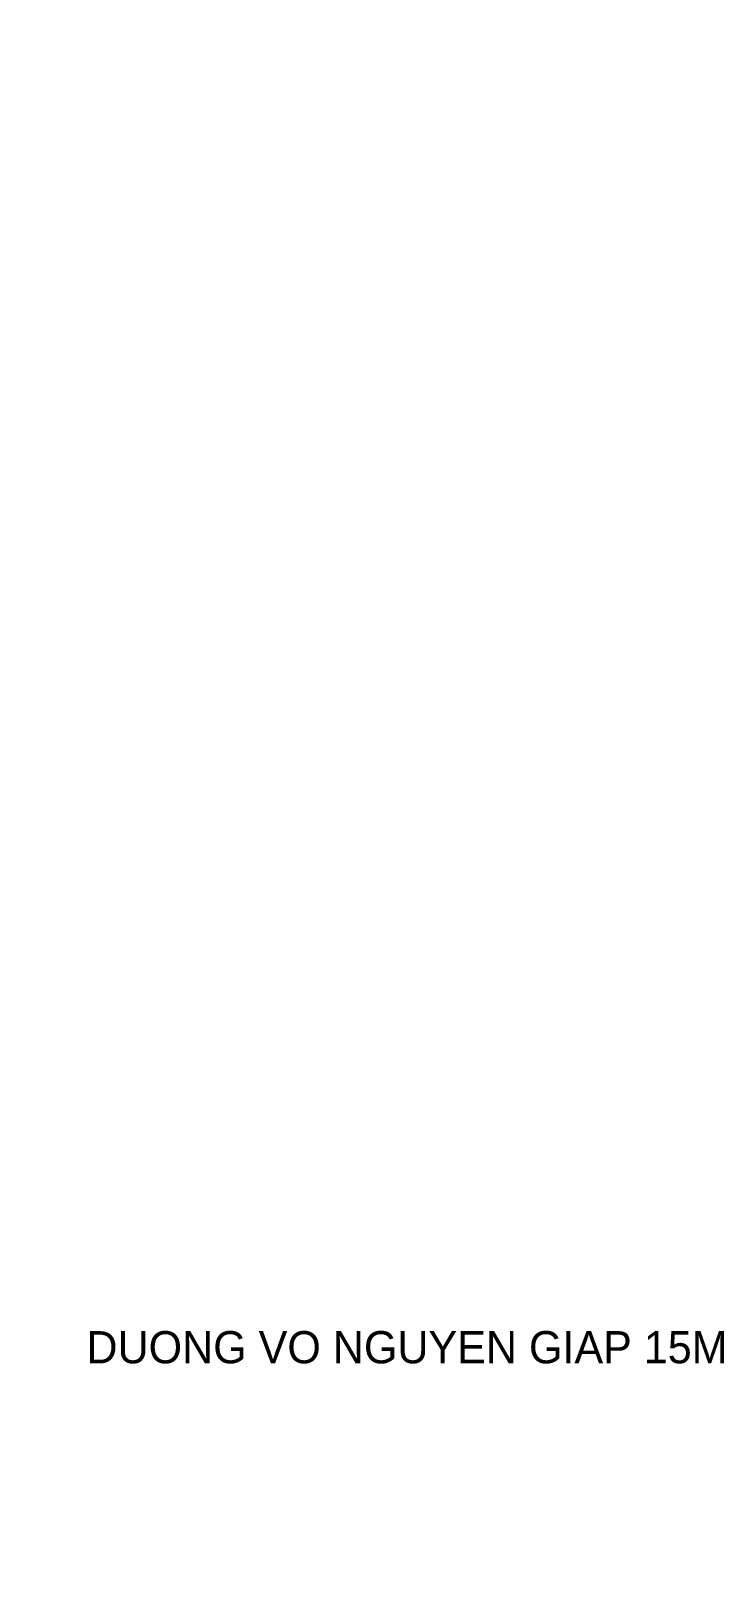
# Model space of a CAD drawing. Header units: millimetres. Extents: x -74219 to 26724, y -11313 to 45223.
# Drawn here: x 15960 to 26724, y 18399 to 42444 of the extents above; entities that cross this region are included whole.
import ezdxf
from ezdxf.enums import TextEntityAlignment as Align

# ---------------------------------------------------------------- set-up
doc = ezdxf.new("R2010")
doc.units = ezdxf.units.MM
doc.layers.add('SMK-DIMS', color=7, linetype='CONTINUOUS')
doc.layers.add('SMK-TEXT', color=7, linetype='CONTINUOUS')
doc.styles.add('OpenSansCondensed-Light', font='OpenSansCondensed-Light.ttf')
doc.dimstyles.new('SMK200', dxfattribs={"dimtxt": 450, "dimasz": 300, "dimexe": 200, "dimexo": 200, "dimgap": 100, "dimtad": 1, "dimdec": 0, "dimtsz": 250, "dimcen": 2.5, "dimazin": 3, "dimtfac": 1, "dimtmove": 0, "dimatfit": 3})

# ---------------------------------------------------------------- blocks, each defined once
blk = doc.blocks.new('_OBLIQUE')
at = {"color": 0, "linetype": 'BYBLOCK'}
blk.add_line((-0.5, -0.5), (0.5, 0.5), dxfattribs=at)
blk = doc.blocks.new('*D14')
for p, q in [((9855, 41985), (12443, 42240)), ((12244, 42220), (14035, 24052)), ((14255, 21813), (16046, 3644)), ((13658, 3409), (16245, 3664))]:
    blk.add_line(p, q)
at = {"layer": 'Defpoints'}
for p in [(12244, 42220), (9656, 41965), (13459, 3389)]:
    blk.add_point(p, dxfattribs=at)
at = {"layer": 'SMK-DIMS', "xscale": 500, "yscale": 500, "rotation": -84.37057896927848}
for p in [(12244, 42220), (16046, 3644)]:
    blk.add_blockref('_OBLIQUE', p, dxfattribs=at)
at = {"layer": 'SMK-DIMS', "insert": (14145, 22932), "char_height": 450, "attachment_point": 5, "rotation": 275.6294, "style": 'OpenSansCondensed-Light'}
blk.add_mtext('38763', dxfattribs=at)

msp = doc.modelspace()

# ---------------------------------------------------------------- texts
at = {"layer": 'SMK-TEXT'}
msp.add_text('DUONG VO NGUYEN GIAP 15M', height=500, dxfattribs=at).set_placement((21800, 22000), align=Align.MIDDLE_CENTER)

# ---------------------------------------------------------------- dimensions: what is measured, and where the dimension line sits
at = {"layer": 'SMK-DIMS'}
dim = msp.add_linear_dim(base=(12243.7, 42220.1), p1=(9656.2, 41965.1), p2=(13458.6, 3389.2), angle=275.62942, dimstyle='SMK200', dxfattribs=at)
dim.commit()
dim.dimension.update_dxf_attribs({"geometry": '*D14', "text_midpoint": (14144.9, 22932.2)})

doc.saveas('drawing.dxf')
